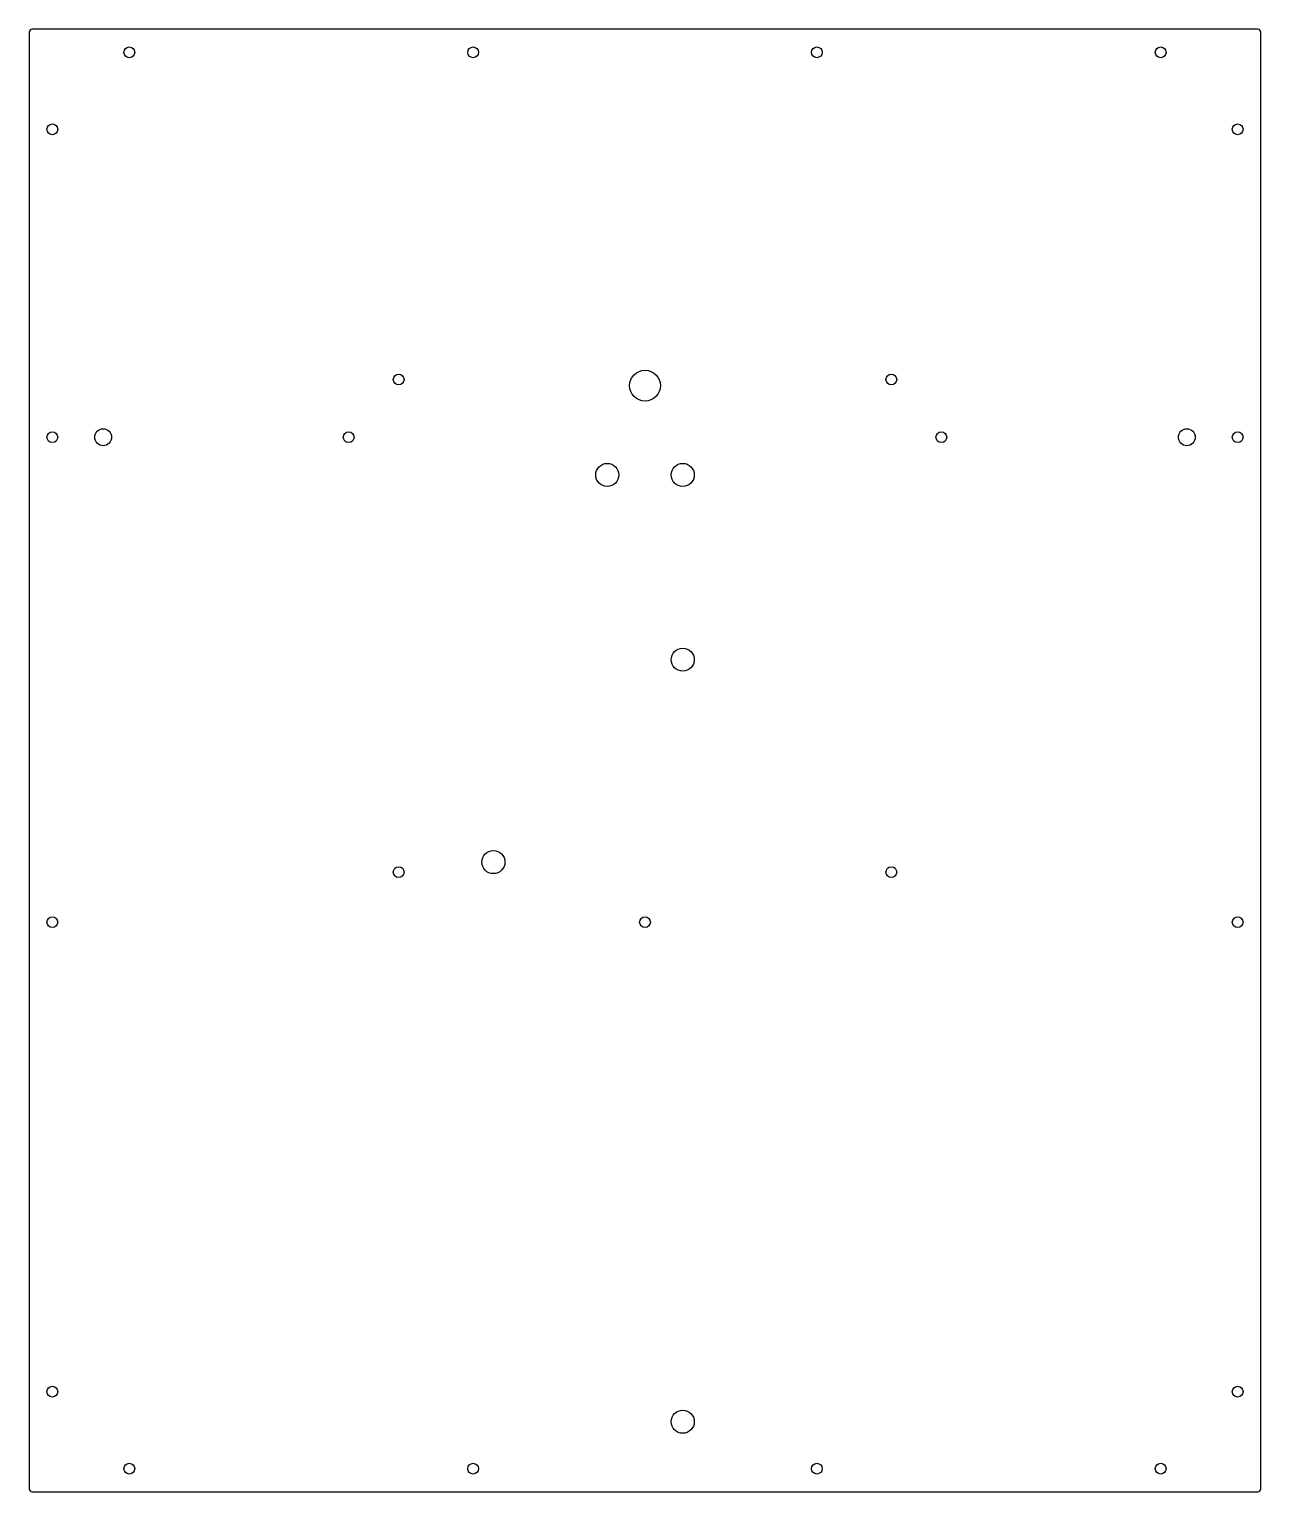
# Model space of a CAD drawing. Header units: millimetres. Extents: x -400 to 400, y -475 to 475.
import ezdxf

# ---------------------------------------------------------------- set-up
doc = ezdxf.new("R2010")
doc.units = ezdxf.units.MM
doc.layers.add('CUTOUTS', color=1, linetype='CONTINUOUS')
doc.layers.add('PERIMETER', color=5, linetype='CONTINUOUS')

msp = doc.modelspace()

# ---------------------------------------------------------------- linework, layer by layer
at = {"layer": 'CUTOUTS'}
for centre, radius in [((-335, 460), 3.5), ((-111.67, 460), 3.5), ((111.67, 460), 3.5), ((335, 460), 3.5), ((-385, 410), 3.5), ((385, 410), 3.5), ((-160, 247.5), 3.5), ((0, 243.5), 10), ((160, 247.5), 3.5), ((-385, 210), 3.5), ((-352, 210), 5.5), ((-192.5, 210), 3.5), ((192.5, 210), 3.5), ((352, 210), 5.5), ((385, 210), 3.5), ((-24.5, 185.5), 7.5), ((24.5, 185.5), 7.5), ((24.5, 65.5), 7.5), ((-98.5, -66), 7.5), ((-160, -72.5), 3.5), ((160, -72.5), 3.5), ((-385, -105), 3.5), ((0, -105), 3.5), ((385, -105), 3.5), ((-385, -410), 3.5), ((385, -410), 3.5), ((24.5, -429.5), 7.5), ((-335, -460), 3.5), ((-111.67, -460), 3.5), ((111.67, -460), 3.5), ((335, -460), 3.5)]:
    msp.add_circle(centre, radius, dxfattribs=at)
at = {"layer": 'PERIMETER'}
msp.add_lwpolyline([(400, 473, 0.414214), (398, 475), (-398, 475, 0.414214), (-400, 473), (-400, -473, 0.414214), (-398, -475), (398, -475, 0.414214), (400, -473)], format="xyb", close=True, dxfattribs=at)

doc.saveas('drawing.dxf')
